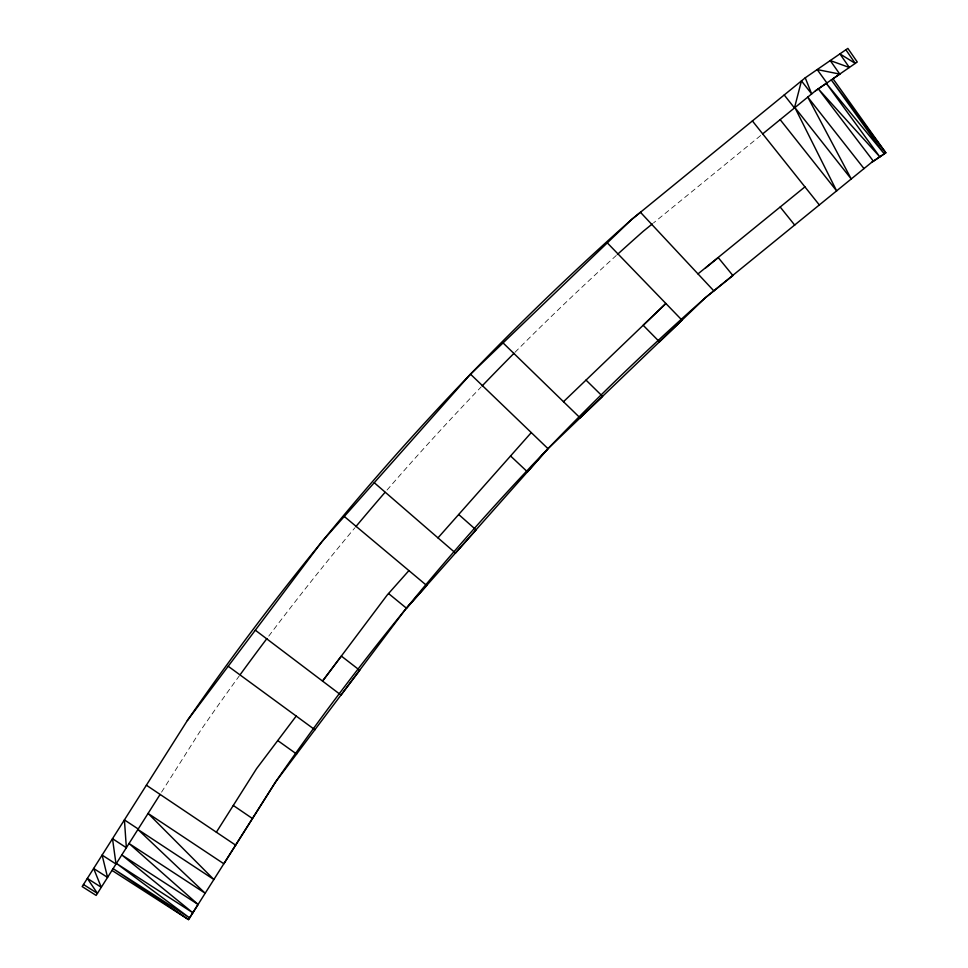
<?xml version="1.0" encoding="UTF-8"?>
<svg xmlns="http://www.w3.org/2000/svg" width="968" height="968" viewBox="0 0 968 968"><rect width="100%" height="100%" fill="white"/><g stroke="black" fill="none" stroke-linecap="round" stroke-linejoin="round"><path stroke-width="0.73" stroke-dasharray="4.84 3.63" d="M161.535 792.175L200.933 729.969A2767.669 2767.669 0 0 1 239.193 676.015M760.618 135.568L653.473 222.979M268.753 636.121A2767.669 2767.669 0 0 1 354.82 527.862M387.006 490.086A2767.669 2767.669 0 0 1 481.277 386.813M514.964 352.34A2767.669 2767.669 0 0 1 616.289 255.467"/><path stroke-width="1.45" d="M111.998 870.401L188.506 919.6L275.638 781.902L405.144 609.755L548.009 448.68L705.636 297.491L871.599 162.394L885.829 152.799L832.988 78.759L857.261 62.012L847.859 48.4L805.243 77.815L631.85 219.3L470.496 374.168L321.908 541.705L187.356 720.531L82.171 886.579L96.147 895.424L160.095 794.45M216.372 832.202L256.568 768.653L296.208 716.066M275.626 781.89L223.85 863.771L148.08 813.423L213.88 879.513L137.916 829.479L205.192 893.246L129.034 843.491L198.089 904.463L188.506 919.6L113.111 868.635L189.595 917.882L116.414 863.42L192.838 912.776L121.787 854.938L198.089 904.463M437.972 537.869L531.275 432.599M408.919 570.6L387.176 595.066L322.55 681.085L341.341 656.074L359.697 670.279L341.038 695.085L255.322 630.192M563.485 401.708L665.875 303.492L643.175 325.272L659.45 341.813L682.004 320.178L607.299 242.871M762.687 133.887L815.455 90.823L826.902 82.958L817.186 69.575L839.764 74.088L815.455 90.823M697.989 273.896L804.928 186.872M705.442 268.063L718.256 257.609L732.933 275.59L705.636 297.491A2680.356 2680.356 0 0 0 275.602 781.878M652.335 223.911L643.2 231.328A2767.669 2767.669 0 0 0 617.403 254.451M871.599 162.394L885.829 152.799L831.294 79.92L884.292 153.864L826.297 83.369L879.851 156.901L818.299 88.874L873.426 161.232M83.478 884.51L97.441 893.379L87.338 878.412L101.289 887.293L93.63 868.49L107.557 877.407L102.112 855.083L116.015 864.049L112.506 838.687L126.36 847.726L124.412 819.896L138.218 828.995M146.386 785.205L235.623 845.149M233.288 805.461L252.454 818.529M277.743 740.568L296.619 754.06M228.194 666.25L314.927 729.775M388.543 593.529L406.487 608.231L426.706 585.507L344.293 516.464M374.241 482.693L455.517 553.067L476.075 529.895L458.711 514.504M510.559 455.988L527.463 471.876L547.997 448.668L470.496 374.168M503.058 342.914L580.11 417.886L602.556 396.36L586.015 380.097M713.827 290.86L640.453 212.282L631.85 219.3A2783.557 2783.557 0 0 0 187.356 720.531M780.208 207.043L794.74 225.145M752.39 120.939L819.388 205.022M780.147 119.633L836.654 190.926L794.909 107.593L851.259 179.007L807.772 97.09L864 168.601M784.213 94.973L794.462 107.956L801.456 80.901L811.668 93.92L805.243 77.815M839.764 74.088L830.241 60.56L849.347 67.47L839.909 53.881L855.264 63.392L845.863 49.779M240.076 674.793A2767.669 2767.669 0 0 1 266.938 638.529M355.788 526.713A2767.669 2767.669 0 0 1 385.034 492.361M482.318 385.736A2767.669 2767.669 0 0 1 513.899 353.417"/></g></svg>
